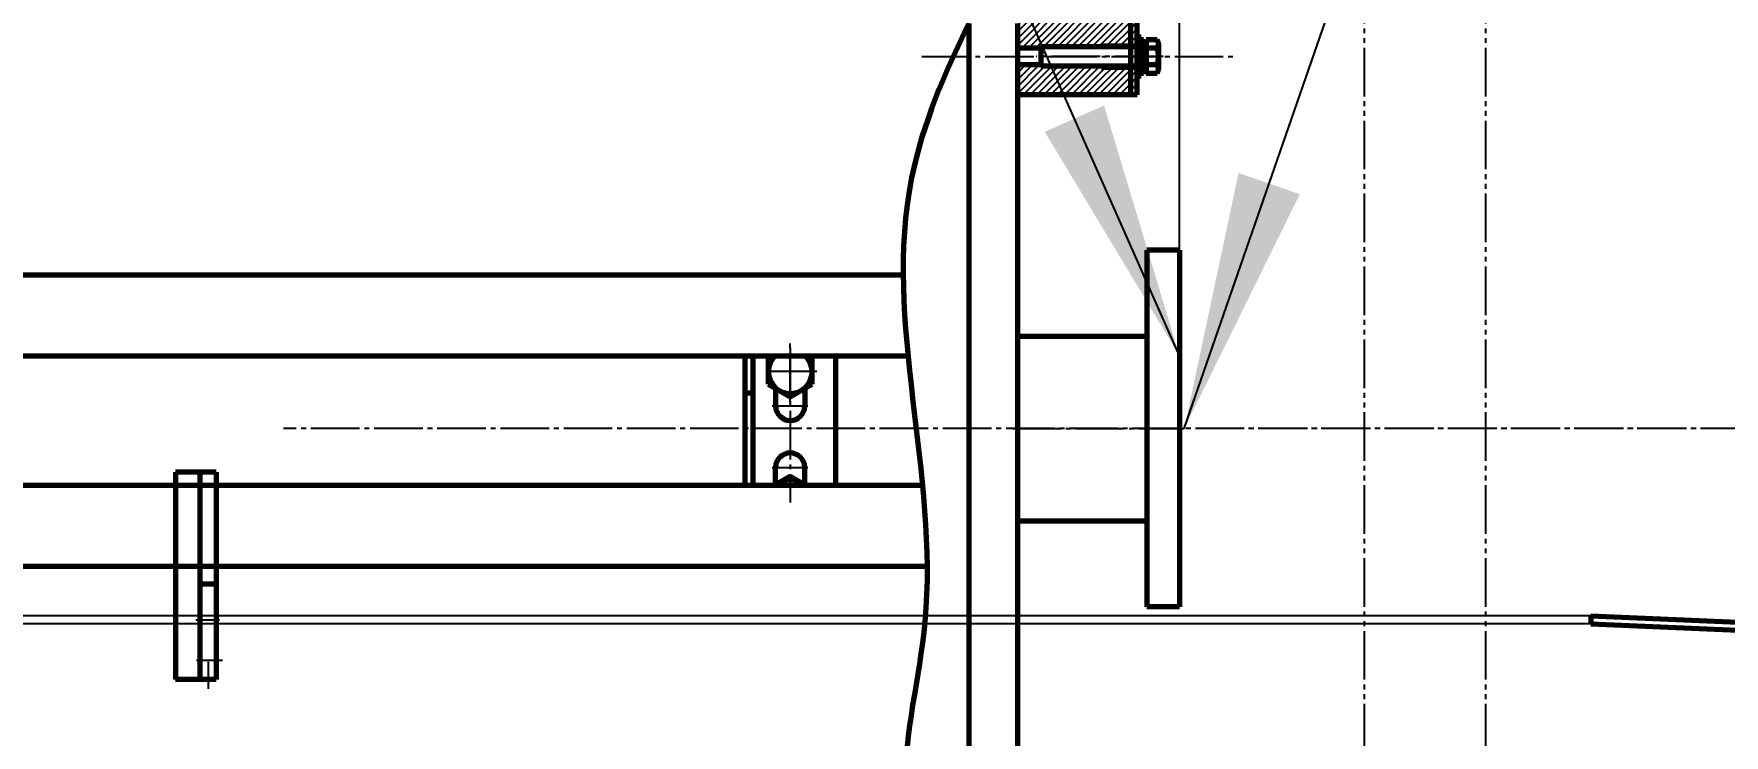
# Model space of a CAD drawing. Header units: millimetres. Extents: x -11880 to 11880, y -8400 to 8400.
# Drawn here: x -2637 to -1594, y 5160 to 5593 of the extents above; entities that cross this region are included whole.
import ezdxf

# ---------------------------------------------------------------- set-up
doc = ezdxf.new("R2010")
doc.units = ezdxf.units.MM
doc.linetypes.add('EB_DASHDOT', pattern=[39, 30, -3, 3, -3])
doc.linetypes.add('EB_DASHDOTDOT', pattern=[45, 30, -3, 3, -3, 3, -3])
for name, color, linetype, lineweight in [('CAXA0', 7, 'Continuous', 70), ('CAXA1', 1, 'EB_DASHDOT', 25), ('CAXA3', 7, 'Continuous', 25), ('CAXA4', 3, 'Continuous', 25), ('CAXA5', 4, 'Continuous', 25)]:
    doc.layers.add(name, color=color, linetype=linetype, lineweight=lineweight)
doc.styles.add('标准', font='', dxfattribs={"width": 0.667})
doc.styles.get('标准').set_extended_font_data('SimSun')
doc.dimstyles.new('标准', dxfattribs={"dimscale": 40, "dimtxt": 7, "dimasz": 4, "dimexe": 2, "dimexo": 0, "dimtad": 1, "dimdec": 1, "dimzin": 12, "dimdsep": 46, "dimtxsty": '标准', "dimcen": 0, "dimdle": 6, "dimaunit": 1, "dimazin": 2, "dimtfac": 1, "dimtdec": 3, "dimtmove": 0, "dimatfit": 3, "dimfxl": 1, "dimtolj": 1, "dimtzin": 0, "dimarcsym": 0})

# ---------------------------------------------------------------- blocks, each defined once
blk = doc.blocks.new('CAXBLOCK115', base_point=(-466.1, 5187.5))
at = {"layer": 'CAXA0', "color": 3, "linetype": 'Continuous', "lineweight": 70}
for p, q in [((-1676, 5233.6), (-462.4, 5181.5)), ((-1676, 5228.6), (-462.1, 5176.5))]:
    blk.add_line(p, q, dxfattribs=at)
at = {"layer": 'CAXA0', "linetype": 'Continuous', "lineweight": 70}
blk.add_line((-1676, 5233.6), (-1676, 5228.6), dxfattribs=at)
blk = doc.blocks.new('CAXBLOCK114', base_point=(-729.9, 5184.5))
at = {"layer": 'CAXA0', "linetype": 'Continuous', "lineweight": 70}
blk.add_blockref('CAXBLOCK115', (-466.1, 5187.5), dxfattribs=at)
blk = doc.blocks.new('CAXBLOCK113', base_point=(-464.3, 5172.9))
at = {"layer": 'CAXA0', "linetype": 'Continuous', "lineweight": 70}
blk.add_blockref('CAXBLOCK114', (-729.9, 5184.5), dxfattribs=at)
blk = doc.blocks.new('CAXBLOCK112', base_point=(-519.2, 5185.2))
at = {"layer": 'CAXA0', "linetype": 'Continuous', "lineweight": 70}
blk.add_blockref('CAXBLOCK113', (-464.3, 5172.9), dxfattribs=at)
blk = doc.blocks.new('CAXBLOCK167', base_point=(-2537.1, 5261.4))
at = {"layer": 'CAXA0', "linetype": 'Continuous', "lineweight": 70}
for p, q in [((-2524.5, 5322.1), (-2549.5, 5322.1)), ((-2549.5, 5322.1), (-2549.5, 5194.1)), ((-2534.5, 5322.1), (-2534.5, 5194.1)), ((-2524.5, 5322.1), (-2524.5, 5194.1)), ((-2524.5, 5253.1), (-2534.5, 5253.1)), ((-2524.5, 5194.1), (-2549.5, 5194.1))]:
    blk.add_line(p, q, dxfattribs=at)
at = {"layer": 'CAXA1', "linetype": 'EB_DASHDOT', "lineweight": 25}
for p, q in [((-2537.1, 5231.1), (-2522.5, 5231.1)), ((-2536.6, 5206.1), (-2520.6, 5206.1))]:
    blk.add_line(p, q, dxfattribs=at)
at = {"layer": 'CAXA1', "color": 1, "linetype": 'EB_DASHDOT', "lineweight": 25}
blk.add_line((-2529.5, 5205), (-2529.5, 5188.5), dxfattribs=at)
blk = doc.blocks.new('CAXBLOCK174')
at = {"layer": 'CAXA0', "color": 0, "linetype": 'Continuous', "lineweight": 25}
for p, q in [((-1956, 5587.7), (-1953.8, 5585.5)), ((-1954.8, 5590.8), (-1953.5, 5589.5))]:
    blk.add_line(p, q, dxfattribs=at)
blk = doc.blocks.new('CAXBLOCK175')
at = {"layer": 'CAXA0', "color": 0, "linetype": 'Continuous', "lineweight": 25}
blk.add_line((-1956, 5570.8), (-1953.5, 5568.3), dxfattribs=at)
blk = doc.blocks.new('CAXBLOCK173', base_point=(-1956, 5578.8))
at = {"layer": 'CAXA0'}
for p, q in [((-1953.5, 5590.8), (-1956, 5590.8)), ((-1956, 5590.8), (-1956, 5566.8)), ((-1953.5, 5585.5), (-1956, 5585.5)), ((-1953.5, 5566.8), (-1953.5, 5590.8)), ((-1956, 5572), (-1953.5, 5572)), ((-1956, 5566.8), (-1953.5, 5566.8))]:
    blk.add_line(p, q, dxfattribs=at)
at = {"layer": 'CAXA1', "color": 1, "linetype": 'EB_DASHDOT', "lineweight": 25}
blk.add_line((-1959, 5578.8), (-1950.5, 5578.8), dxfattribs=at)
at = {"layer": 'CAXA5'}
for name in ['CAXBLOCK174', 'CAXBLOCK175']:
    blk.add_blockref(name, (0, 0), dxfattribs=at)
blk = doc.blocks.new('CAXBLOCK176', base_point=(-1953.5, 5578.8))
at = {"layer": 'CAXA0'}
for p, q in [((-1953.5, 5569.6), (-1953.5, 5588)), ((-1953.5, 5588), (-1950.4, 5588)), ((-1950.4, 5569.6), (-1950.4, 5588)), ((-1953.5, 5579.6), (-1953.1, 5579.5)), ((-1953.5, 5578), (-1950.4, 5577.2)), ((-1953.1, 5579.5), (-1950.4, 5578.8)), ((-1953.5, 5569.6), (-1950.4, 5569.6))]:
    blk.add_line(p, q, dxfattribs=at)
at = {"layer": 'CAXA1', "linetype": 'EB_DASHDOT', "lineweight": 25}
blk.add_line((-1956.5, 5578.8), (-1947.4, 5578.8), dxfattribs=at)
blk = doc.blocks.new('CAXBLOCK177', base_point=(-1950.4, 5578.8))
at = {"layer": 'CAXA0'}
for p, q in [((-1950.4, 5584.8), (-2015.4, 5584.8)), ((-2015.4, 5584.8), (-2015.4, 5572.8)), ((-1955.7, 5584.8), (-1955.7, 5572.8)), ((-1950.4, 5589.2), (-1950.4, 5568.4)), ((-1943.7, 5589.2), (-1950.4, 5589.2)), ((-1950.4, 5584.8), (-1950.4, 5572.8)), ((-1943.7, 5584), (-1950.4, 5584)), ((-1942.9, 5586.6), (-1942.9, 5571)), ((-1950.4, 5572.8), (-2015.4, 5572.8)), ((-1943.7, 5573.6), (-1950.4, 5573.6)), ((-1943.7, 5568.4), (-1950.4, 5568.4))]:
    blk.add_line(p, q, dxfattribs=at)
for centre, radius, start, end in [((-1947.7, 5586.6), 4.79, 327.1328, 32.8672), ((-1960.9, 5578.8), 18, 343.2213, 16.7787), ((-1947.7, 5571), 4.79, 327.1328, 32.8672)]:
    blk.add_arc(centre, radius, start, end, dxfattribs=at)
at = {"layer": 'CAXA1', "linetype": 'EB_DASHDOT', "lineweight": 25}
blk.add_line((-1939.9, 5578.8), (-2018.4, 5578.8), dxfattribs=at)
at = {"layer": 'CAXA3'}
for p, q in [((-1955.7, 5583.9), (-2015.4, 5583.9)), ((-1950.4, 5584.8), (-1955.7, 5583.9)), ((-1955.7, 5573.7), (-2015.4, 5573.7)), ((-1950.4, 5572.8), (-1955.7, 5573.7))]:
    blk.add_line(p, q, dxfattribs=at)
blk = doc.blocks.new('CAXBLOCK178')
at = {"layer": 'CAXA0', "color": 0, "linetype": 'Continuous', "lineweight": 25}
for p, q in [((-1960, 5621.6), (-1957.4, 5624.2)), ((-1978, 5607.8), (-1963.7, 5622.2)), ((-1978, 5612.1), (-1967.9, 5622.2)), ((-1978, 5616.3), (-1972.2, 5622.2)), ((-1978, 5620.5), (-1976.4, 5622.2)), ((-1978, 5603.6), (-1960, 5621.6)), ((-1978, 5599.3), (-1960, 5617.3)), ((-1978, 5595.1), (-1960, 5613.1)), ((-1960, 5617.3), (-1956, 5621.3)), ((-1960, 5613.1), (-1956, 5617.1)), ((-1960, 5608.8), (-1956, 5612.8)), ((-2030, 5585.5), (-2006.4, 5609.2)), ((-2030, 5589.7), (-2010.6, 5609.2)), ((-2030, 5594), (-2014.9, 5609.2)), ((-2030, 5598.2), (-2019.1, 5609.2)), ((-2030, 5602.5), (-2023.4, 5609.2)), ((-2030, 5606.7), (-2027.6, 5609.2)), ((-2026.5, 5584.8), (-2002.1, 5609.2)), ((-2022.3, 5584.8), (-1997.9, 5609.2)), ((-2018, 5584.8), (-1993.7, 5609.2)), ((-2013.8, 5584.8), (-1989.4, 5609.2)), ((-2009.5, 5584.8), (-1985.2, 5609.2)), ((-2005.3, 5584.8), (-1980.9, 5609.2)), ((-2001.1, 5584.8), (-1978, 5607.8)), ((-1996.8, 5584.8), (-1978, 5603.6)), ((-1978, 5590.8), (-1960, 5608.8)), ((-1978, 5586.6), (-1960, 5604.6)), ((-1960, 5604.6), (-1956, 5608.6)), ((-1960, 5600.4), (-1956, 5604.4)), ((-1992.6, 5584.8), (-1978, 5599.3)), ((-1988.3, 5584.8), (-1978, 5595.1)), ((-1975.1, 5585.3), (-1960, 5600.4)), ((-1970.9, 5585.3), (-1960, 5596.1)), ((-1966.6, 5585.3), (-1960, 5591.9)), ((-1960, 5596.1), (-1956, 5600.1)), ((-1960, 5591.9), (-1956, 5595.9)), ((-1984.1, 5584.8), (-1978, 5590.8)), ((-1979.8, 5584.8), (-1978, 5586.6)), ((-1962.4, 5585.3), (-1960, 5587.6)), ((-1960, 5587.6), (-1956, 5591.6)), ((-1958.1, 5585.3), (-1956, 5587.4)), ((-2030, 5555.8), (-2013.1, 5572.8)), ((-2030, 5560.1), (-2017.3, 5572.8)), ((-2030, 5564.3), (-2021.5, 5572.8)), ((-2030, 5568.5), (-2025.8, 5572.8)), ((-2026.4, 5555.2), (-2008.8, 5572.8)), ((-2022.2, 5555.2), (-2004.6, 5572.8)), ((-2018, 5555.2), (-2000.3, 5572.8)), ((-2013.7, 5555.2), (-1996.1, 5572.8)), ((-2009.5, 5555.2), (-1991.8, 5572.8)), ((-2005.2, 5555.2), (-1987.6, 5572.8)), ((-2001, 5555.2), (-1983.4, 5572.8)), ((-1996.7, 5555.2), (-1979.1, 5572.8)), ((-1978, 5569.6), (-1975.4, 5572.3)), ((-1978, 5565.4), (-1971.1, 5572.3)), ((-1978, 5561.1), (-1966.9, 5572.3)), ((-1978, 5556.9), (-1962.6, 5572.3)), ((-1960, 5570.7), (-1958.4, 5572.3)), ((-1992.5, 5555.2), (-1978, 5569.6)), ((-1988.3, 5555.2), (-1978, 5565.4)), ((-1984, 5555.2), (-1978, 5561.1)), ((-1975.5, 5555.2), (-1960, 5570.7)), ((-1971.3, 5555.2), (-1960, 5566.4)), ((-1967, 5555.2), (-1960, 5562.2)), ((-1960, 5566.4), (-1956, 5570.4)), ((-1960, 5562.2), (-1956, 5566.2)), ((-1960, 5557.9), (-1956, 5561.9)), ((-1979.8, 5555.2), (-1978, 5556.9)), ((-1962.8, 5555.2), (-1960, 5557.9)), ((-1958.6, 5555.2), (-1956, 5557.7))]:
    blk.add_line(p, q, dxfattribs=at)
blk = doc.blocks.new('CAXBLOCK192', base_point=(-1191, 5349.2))
at = {"layer": 'CAXA0', "color": 2, "linetype": 'EB_DASHDOTDOT', "lineweight": 25}
for p, q in [((-1816, 6349.2), (-1816, 4349.2)), ((-1741, 6349.2), (-1741, 4349.2))]:
    blk.add_line(p, q, dxfattribs=at)
at = {"layer": 'CAXA1', "linetype": 'EB_DASHDOT', "lineweight": 25}
blk.add_line((-1227.4, 5349.2), (-1915.7, 5349.2), dxfattribs=at)
blk = doc.blocks.new('*D253')
at = {"layer": 'CAXA4', "linetype": 'Continuous', "lineweight": 25}
blk.add_hatch(color=0, dxfattribs=at).paths.add_polyline_path([(-1930, 5394.1), (-1976.5, 5548.5), (-2013.1, 5532.3)], flags=0)
at = {"layer": 'CAXA4', "color": 0, "linetype": 'Continuous', "lineweight": 25}
blk.add_line((-1930, 5394.1), (-2499.2, 6680.1), dxfattribs=at)
blk = doc.blocks.new('*D255')
at = {"layer": 'CAXA4', "linetype": 'Continuous', "lineweight": 25}
for points in [[(-1930, 7191.1), (-1770, 7171.1), (-1770, 7211.1)], [(-1191, 7191.1), (-1351, 7171.1), (-1351, 7211.1)]]:
    blk.add_hatch(color=0, dxfattribs=at).paths.add_polyline_path(points, flags=0)
at = {"layer": 'CAXA4', "color": 0, "linetype": 'Continuous', "lineweight": 25}
for p, q in [((-1930, 5239.2), (-1930, 7271.1)), ((-1191, 5459.2), (-1191, 7271.1)), ((-1930, 7191.1), (-1191, 7191.1))]:
    blk.add_line(p, q, dxfattribs=at)
at = {"layer": 'CAXA4', "color": 0, "linetype": 'Continuous', "lineweight": 25, "insert": (-1780.4, 7599.7), "char_height": 280, "attachment_point": 1, "style": '标准'}
blk.add_mtext('\\fSimSun|b0|i0|p34;750', dxfattribs=at)
blk = doc.blocks.new('*D256')
at = {"layer": 'CAXA4', "linetype": 'Continuous', "lineweight": 25}
blk.add_hatch(color=0, dxfattribs=at).paths.add_polyline_path([(-1927, 5349.2), (-1855.7, 5493.8), (-1893.5, 5506.9)], flags=0)
at = {"layer": 'CAXA4', "color": 0, "linetype": 'Continuous', "lineweight": 25}
blk.add_line((-1927, 5349.2), (-1514.3, 6539.3), dxfattribs=at)

msp = doc.modelspace()

# ---------------------------------------------------------------- linework, layer by layer
at = {"layer": 'CAXA0'}
for p, q in [((-2060.03, 5599.15), (-2060.03, 4824.15)), ((-2030.03, 5599.15), (-2030.03, 4999.15)), ((-1950.03, 5459.15), (-1950.03, 5239.15)), ((-1930.03, 5459.15), (-1950.03, 5459.15)), ((-1930.03, 5459.15), (-1930.03, 5239.15)), ((-2030.03, 5406.15), (-1950.03, 5406.15)), ((-2180.22, 5394.11), (-2183.71, 5392.1)), ((-2156.71, 5392.1), (-2160.2, 5394.11)), ((-2183.71, 5392.1), (-2183.71, 5376.51)), ((-2156.71, 5376.51), (-2156.71, 5392.1)), ((-2183.71, 5376.51), (-2170.21, 5368.72)), ((-2170.21, 5368.72), (-2156.71, 5376.51)), ((-2170.21, 5319.51), (-2179.56, 5314.11)), ((-2160.87, 5314.11), (-2170.21, 5319.51)), ((-2030.03, 5292.15), (-1950.03, 5292.15)), ((-1930.03, 5239.15), (-1950.03, 5239.15))]:
    msp.add_line(p, q, dxfattribs=at)
at = {"layer": 'CAXA0', "linetype": 'Continuous', "lineweight": 70}
for p, q in [((-2015.43, 5583.88), (-2030.03, 5583.88)), ((-1978.03, 5585.28), (-1956.03, 5585.28)), ((-2015.43, 5573.68), (-2030.03, 5573.68)), ((-1978.03, 5572.28), (-1956.03, 5572.28)), ((-7276.03, 5444.11), (-2100.48, 5444.11)), ((-7276.03, 5394.11), (-2097.52, 5394.11)), ((-7276.03, 5314.11), (-2088.61, 5314.11)), ((-7276.03, 5264.11), (-2085.72, 5264.11))]:
    msp.add_line(p, q, dxfattribs=at)
at = {"layer": 'CAXA0', "color": 7, "linetype": 'Continuous', "lineweight": 70}
for p, q in [((-2198.21, 5394.11), (-2198.21, 5314.11)), ((-2193.21, 5394.11), (-2193.21, 5314.11)), ((-2142.21, 5394.11), (-2142.21, 5314.11)), ((-2179.21, 5374.24), (-2179.21, 5363.11)), ((-2161.21, 5374.24), (-2161.21, 5363.11)), ((-2198.21, 5371.11), (-2193.21, 5371.11)), ((-2179.21, 5314.11), (-2179.21, 5325.11)), ((-2161.21, 5314.11), (-2161.21, 5325.11))]:
    msp.add_line(p, q, dxfattribs=at)
at = {"layer": 'CAXA0'}
for centre, start, end in [((-2170.21, 5384.3), 133.40265, 46.59735), ((-2170.21, 5303.92), 49.02, 130.98)]:
    msp.add_arc(centre, 13.5, start, end, dxfattribs=at)
at = {"layer": 'CAXA0', "color": 7, "linetype": 'Continuous', "lineweight": 70}
for centre, start, end in [((-2170.21, 5363.11), 180, 0), ((-2170.21, 5325.11), 0, 180)]:
    msp.add_arc(centre, 9, start, end, dxfattribs=at)
at = {"layer": 'CAXA0', "linetype": 'Continuous', "lineweight": 70}
msp.add_open_spline([(-2060.03, 5599.15), (-2074.88, 5568.7), (-2126.01, 5450.17), (-2065.42, 5285.51), (-2111.97, 5117.36), (-2081.97, 5038.11), (-2060.03, 4999.2)], degree=3, knots=[0, 0, 0, 0, 102.0877012, 377.6389106, 481.147503, 615.7319838, 615.7319838, 615.7319838, 615.7319838], dxfattribs=at)
at = {"layer": 'CAXA1', "color": 1, "linetype": 'EB_DASHDOT', "lineweight": 25}
for p, q in [((-2088.91, 5578.78), (-1896.98, 5578.78)), ((-2170.21, 5398.98), (-2170.21, 5303.53)), ((-2181.4, 5363.11), (-2159.25, 5363.11)), ((-2181.4, 5325.11), (-2159.25, 5325.11))]:
    msp.add_line(p, q, dxfattribs=at)
at = {"layer": 'CAXA1', "linetype": 'EB_DASHDOT', "lineweight": 25}
for p, q in [((-2170.21, 5365.72), (-2170.21, 5402.89)), ((-2153.71, 5384.3), (-2186.71, 5384.3)), ((-1227.02, 5349.15), (-2483.03, 5349.15)), ((-2033.03, 5349.15), (-1927.03, 5349.15))]:
    msp.add_line(p, q, dxfattribs=at)
at = {"layer": 'CAXA3', "linetype": 'Continuous', "lineweight": 70}
for p, q in [((-1960.03, 5555.15), (-1960.03, 5624.15)), ((-1956.03, 5555.15), (-1956.03, 5624.15)), ((-1956.03, 5555.15), (-2030.03, 5555.15))]:
    msp.add_line(p, q, dxfattribs=at)
at = {"layer": 'CAXA3', "linetype": 'Continuous', "lineweight": 25}
for p, q in [((-2015.43, 5584.78), (-2030.03, 5584.78)), ((-2015.43, 5572.78), (-2030.03, 5572.78))]:
    msp.add_line(p, q, dxfattribs=at)
at = {"layer": 'CAXA3', "color": 3, "linetype": 'Continuous', "lineweight": 25}
for p, q in [((-1676.04, 5233.6), (-7066.03, 5233.6)), ((-1676.04, 5228.6), (-7066.03, 5228.6))]:
    msp.add_line(p, q, dxfattribs=at)

# ---------------------------------------------------------------- block references
at = {"layer": 'CAXA0', "linetype": 'Continuous', "lineweight": 70}
for name, p in [('CAXBLOCK192', (-1191.03, 5349.15)), ('CAXBLOCK177', (-1950.43, 5578.78)), ('CAXBLOCK173', (-1956.03, 5578.78)), ('CAXBLOCK176', (-1953.53, 5578.78)), ('CAXBLOCK167', (-2537.1, 5261.45)), ('CAXBLOCK112', (-519.19, 5185.16))]:
    msp.add_blockref(name, p, dxfattribs=at)
at = {"layer": 'CAXA4', "linetype": 'Continuous', "lineweight": 70}
for name in ['*D253', '*D256']:
    msp.add_blockref(name, (0, 0), dxfattribs=at)
at = {"layer": 'CAXA5', "linetype": 'Continuous', "lineweight": 70}
msp.add_blockref('CAXBLOCK178', (0, 0), dxfattribs=at)

# ---------------------------------------------------------------- dimensions: what is measured, and where the dimension line sits
at = {"layer": 'CAXA4', "linetype": 'Continuous', "lineweight": 70}
dim = msp.add_linear_dim(base=(-1560.53, 7191.09), p1=(-1930.03, 5239.15), p2=(-1191.03, 5459.15), text='\\fSimSun;750', dimstyle='标准', dxfattribs=at)
dim.commit()
dim.dimension.update_dxf_attribs({"geometry": '*D255', "text_midpoint": (-1560.53, 7407.89)})

doc.saveas('drawing.dxf')
